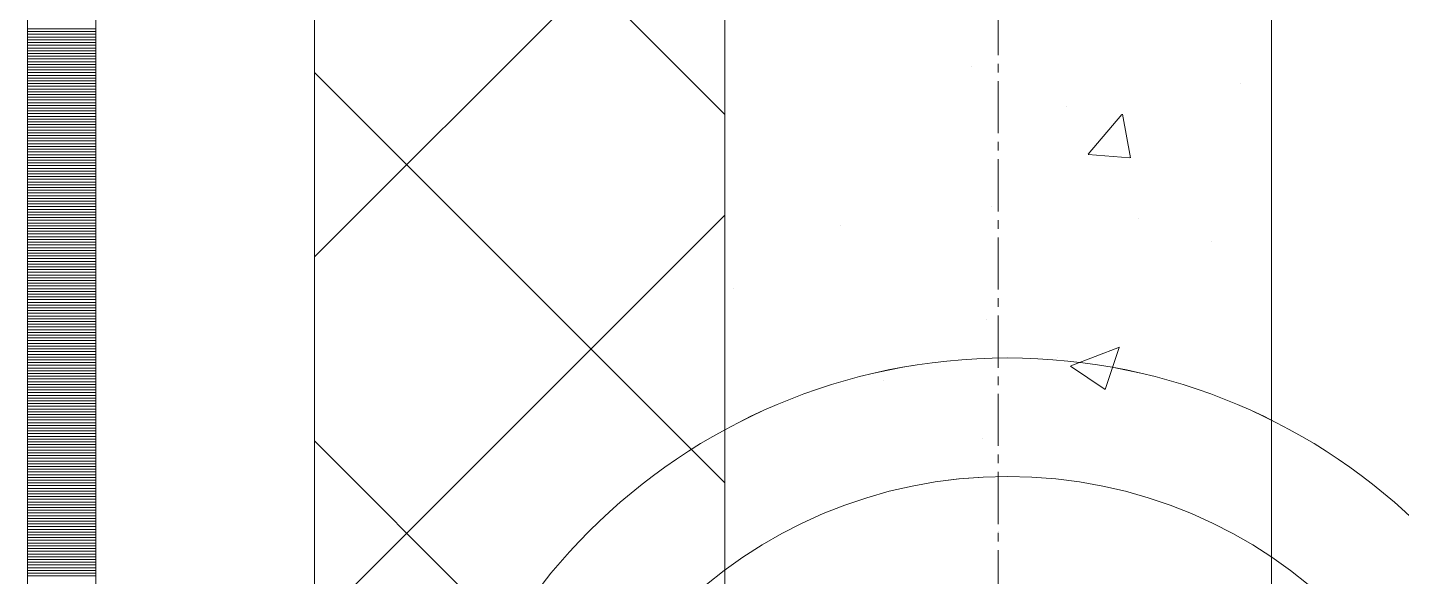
# Model space of a CAD drawing. Header units: millimetres. Extents: x 470010 to 1231400, y -134005 to 421770.
# Drawn here: x 672519 to 673021, y -7317 to -7116 of the extents above; entities that cross this region are included whole.
import ezdxf
from ezdxf.enums import TextEntityAlignment as Align

# ---------------------------------------------------------------- set-up
doc = ezdxf.new("R2010")
doc.units = ezdxf.units.MM
doc.linetypes.add('CENTER2', pattern=[28.575, 19.05, -3.175, 3.175, -3.175])
doc.linetypes.add('DASHED', pattern=[19.05, 12.7, -6.35])
doc.layers.get('Defpoints').update_dxf_attribs({"color": 140})
doc.layers.add('АР_Делит', color=120, linetype='Continuous', lineweight=0, plot=False)
for name, color, linetype, lineweight in [('АР_Стены ПЕНОблок', 52, 'Continuous', 20), ('АР_Тонкая', 254, 'Continuous', 5), ('АР_Утеплитель', 31, 'Continuous', 0), ('АР_Штриховка', 8, 'Continuous', 0)]:
    doc.layers.add(name, color=color, linetype=linetype, lineweight=lineweight)
doc.layers.add('РД_Оси_100', color=7, linetype='Continuous', lineweight=0, true_color=0x525252)
doc.styles.add('style1', font='ARIALN.TTF')

# ---------------------------------------------------------------- blocks, each defined once
blk = doc.blocks.new('СОШ_2200_АР_ОСИ_М100_28.05.24')
at = {"layer": 'АР_Делит', "color": 251, "linetype": 'DASHED', "true_color": 0x636466}
blk.add_lwpolyline([(-355, 13145), (-355, 100855), (37145, 100855), (37145, 129155), (72745, 129155), (72745, 135155), (114955, 135155), (114955, -355)], dxfattribs=at)
at = {"layer": 'РД_Оси_100', "color": 251, "linetype": 'CENTER2', "true_color": 0x636466}
blk.add_line((0, -6155), (0, 139938.679), dxfattribs=at)
blk = doc.blocks.new('A$C9108343f')
at = {"layer": 'АР_Делит', "color": 18, "true_color": 0x000000}
for radius in [216.34, 173.04]:
    blk.add_circle((7158.34, 92913.08), radius, dxfattribs=at)
at = {"layer": 'АР_Стены ПЕНОблок', "color": 18, "linetype": 'Continuous', "lineweight": 20, "true_color": 0x000000}
for p, q in [((7054.96, 97555), (7054.96, 21355)), ((7254.96, 21355), (7254.96, 97555))]:
    blk.add_line(p, q, dxfattribs=at)
at = {"layer": 'АР_Тонкая', "color": 18, "linetype": 'Continuous', "lineweight": 5, "true_color": 0x000000}
for p, q in [((6799.96, 97555), (6799.96, 21355)), ((6824.96, 97555), (6824.96, 21355)), ((6824.96, 21355), (6824.96, 97555)), ((6904.96, 21355), (6904.96, 97555))]:
    blk.add_line(p, q, dxfattribs=at)
at = {"layer": 'АР_Утеплитель', "color": 18, "linetype": 'Continuous', "lineweight": 0, "true_color": 0x000000}
for p, q in [((6904.96, 97555), (6904.96, 21355)), ((7054.96, 21355), (7054.96, 97555))]:
    blk.add_line(p, q, dxfattribs=at)
at = {"layer": 'АР_Штриховка', "color": 18, "linetype": 'Continuous', "lineweight": 0, "true_color": 0x000000}
for p, q in [((7054.96, 93218.48), (6904.96, 93368.48)), ((6904.96, 93166.34), (7054.96, 93316.34)), ((6799.96, 93249.75), (6824.96, 93249.75)), ((6799.96, 93248.75), (6824.96, 93248.75)), ((6799.96, 93247.75), (6824.96, 93247.75)), ((6799.96, 93246.75), (6824.96, 93246.75)), ((6799.96, 93245.75), (6824.96, 93245.75)), ((6799.96, 93244.75), (6824.96, 93244.75)), ((6799.96, 93243.75), (6824.96, 93243.75)), ((6799.96, 93242.75), (6824.96, 93242.75)), ((6799.96, 93241.75), (6824.96, 93241.75)), ((6799.96, 93240.75), (6824.96, 93240.75)), ((6799.96, 93239.75), (6824.96, 93239.75)), ((6799.96, 93238.75), (6824.96, 93238.75)), ((6799.96, 93237.75), (6824.96, 93237.75)), ((6799.96, 93236.75), (6824.96, 93236.75)), ((6799.96, 93235.75), (6824.96, 93235.75)), ((6799.96, 93234.75), (6824.96, 93234.75)), ((6799.96, 93233.75), (6824.96, 93233.75)), ((6799.96, 93232.75), (6824.96, 93232.75)), ((6799.96, 93231.75), (6824.96, 93231.75)), ((7054.96, 93083.77), (6904.96, 93233.77)), ((7145.35, 93236.15), (7145.35, 93236.15)), ((6799.96, 93230.75), (6824.96, 93230.75)), ((6799.96, 93229.75), (6824.96, 93229.75)), ((6799.96, 93228.75), (6824.96, 93228.75)), ((6799.96, 93227.75), (6824.96, 93227.75)), ((6799.96, 93226.75), (6824.96, 93226.75)), ((7243.52, 93229.73), (7243.52, 93229.73)), ((6799.96, 93225.75), (6824.96, 93225.75)), ((6799.96, 93224.75), (6824.96, 93224.75)), ((6799.96, 93223.75), (6824.96, 93223.75)), ((6799.96, 93222.75), (6824.96, 93222.75)), ((6799.96, 93221.75), (6824.96, 93221.75)), ((6799.96, 93220.75), (6824.96, 93220.75)), ((6799.96, 93219.75), (6824.96, 93219.75)), ((6799.96, 93218.75), (6824.96, 93218.75)), ((6799.96, 93217.75), (6824.96, 93217.75)), ((6799.96, 93216.75), (6824.96, 93216.75)), ((7179.94, 93221.36), (7179.94, 93221.36)), ((7187.91, 93203.88), (7200.15, 93218.47)), ((7203.39, 93202.6), (7200.45, 93218.52)), ((6799.96, 93215.75), (6824.96, 93215.75)), ((6799.96, 93214.75), (6824.96, 93214.75)), ((6799.96, 93213.75), (6824.96, 93213.75)), ((6799.96, 93212.75), (6824.96, 93212.75)), ((6799.96, 93211.75), (6824.96, 93211.75)), ((6799.96, 93210.75), (6824.96, 93210.75)), ((6799.96, 93209.75), (6824.96, 93209.75)), ((6799.96, 93208.75), (6824.96, 93208.75)), ((6799.96, 93207.75), (6824.96, 93207.75)), ((6799.96, 93206.75), (6824.96, 93206.75)), ((6799.96, 93205.75), (6824.96, 93205.75)), ((6799.96, 93204.75), (6824.96, 93204.75)), ((6799.96, 93203.75), (6824.96, 93203.75)), ((6799.96, 93202.75), (6824.96, 93202.75)), ((6799.96, 93201.75), (6824.96, 93201.75)), ((7187.91, 93203.87), (7203.09, 93202.55)), ((6799.96, 93200.75), (6824.96, 93200.75)), ((6799.96, 93199.75), (6824.96, 93199.75)), ((6799.96, 93198.75), (6824.96, 93198.75)), ((6799.96, 93197.75), (6824.96, 93197.75)), ((6799.96, 93196.75), (6824.96, 93196.75)), ((6799.96, 93195.75), (6824.96, 93195.75)), ((6799.96, 93194.75), (6824.96, 93194.75)), ((6799.96, 93193.75), (6824.96, 93193.75)), ((6799.96, 93192.75), (6824.96, 93192.75)), ((6799.96, 93191.75), (6824.96, 93191.75)), ((6799.96, 93190.75), (6824.96, 93190.75)), ((6799.96, 93189.75), (6824.96, 93189.75)), ((6799.96, 93188.75), (6824.96, 93188.75)), ((6799.96, 93187.75), (6824.96, 93187.75)), ((6799.96, 93186.75), (6824.96, 93186.75)), ((6799.96, 93185.75), (6824.96, 93185.75)), ((6799.96, 93184.75), (6824.96, 93184.75)), ((6799.96, 93183.75), (6824.96, 93183.75)), ((6799.96, 93182.75), (6824.96, 93182.75)), ((6799.96, 93181.75), (6824.96, 93181.75)), ((6904.96, 93031.64), (7054.96, 93181.64)), ((7152.48, 93184.7), (7152.48, 93184.7)), ((6799.96, 93180.75), (6824.96, 93180.75)), ((6799.96, 93179.75), (6824.96, 93179.75)), ((6799.96, 93178.75), (6824.96, 93178.75)), ((6799.96, 93177.75), (6824.96, 93177.75)), ((6799.96, 93176.75), (6824.96, 93176.75)), ((7097.24, 93177.7), (7097.24, 93177.7)), ((7206.21, 93180.38), (7206.21, 93180.38)), ((6799.96, 93175.75), (6824.96, 93175.75)), ((6799.96, 93174.75), (6824.96, 93174.75)), ((6799.96, 93173.75), (6824.96, 93173.75)), ((6799.96, 93172.75), (6824.96, 93172.75)), ((6799.96, 93171.75), (6824.96, 93171.75)), ((7232.83, 93171.97), (7232.83, 93171.97)), ((6799.96, 93170.75), (6824.96, 93170.75)), ((6799.96, 93169.75), (6824.96, 93169.75)), ((6799.96, 93168.75), (6824.96, 93168.75)), ((6799.96, 93167.75), (6824.96, 93167.75)), ((6799.96, 93166.75), (6824.96, 93166.75)), ((6799.96, 93165.75), (6824.96, 93165.75)), ((6799.96, 93164.75), (6824.96, 93164.75)), ((6799.96, 93163.75), (6824.96, 93163.75)), ((6799.96, 93162.75), (6824.96, 93162.75)), ((6799.96, 93161.75), (6824.96, 93161.75)), ((6799.96, 93160.75), (6824.96, 93160.75)), ((6799.96, 93159.75), (6824.96, 93159.75)), ((6799.96, 93158.75), (6824.96, 93158.75)), ((6799.96, 93157.75), (6824.96, 93157.75)), ((6799.96, 93156.75), (6824.96, 93156.75)), ((6799.96, 93155.75), (6824.96, 93155.75)), ((6799.96, 93154.75), (6824.96, 93154.75)), ((6799.96, 93153.75), (6824.96, 93153.75)), ((6799.96, 93152.75), (6824.96, 93152.75)), ((6799.96, 93151.75), (6824.96, 93151.75)), ((7058.08, 93154.95), (7058.08, 93154.95)), ((6799.96, 93150.75), (6824.96, 93150.75)), ((6799.96, 93149.75), (6824.96, 93149.75)), ((6799.96, 93148.75), (6824.96, 93148.75)), ((6799.96, 93147.75), (6824.96, 93147.75)), ((6799.96, 93146.75), (6824.96, 93146.75)), ((6799.96, 93145.75), (6824.96, 93145.75)), ((6799.96, 93144.75), (6824.96, 93144.75)), ((6799.96, 93143.75), (6824.96, 93143.75)), ((6799.96, 93142.75), (6824.96, 93142.75)), ((6799.96, 93141.75), (6824.96, 93141.75)), ((7150.8, 93143.58), (7150.8, 93143.58)), ((6799.96, 93140.75), (6824.96, 93140.75)), ((6799.96, 93139.75), (6824.96, 93139.75)), ((6799.96, 93138.75), (6824.96, 93138.75)), ((6799.96, 93137.75), (6824.96, 93137.75)), ((6799.96, 93136.75), (6824.96, 93136.75)), ((6799.96, 93135.75), (6824.96, 93135.75)), ((6799.96, 93134.75), (6824.96, 93134.75)), ((6799.96, 93133.75), (6824.96, 93133.75)), ((6799.96, 93132.75), (6824.96, 93132.75)), ((6799.96, 93131.75), (6824.96, 93131.75)), ((7181.54, 93126.56), (7199.32, 93133.39)), ((7194.11, 93117.87), (7199.26, 93133.22)), ((6799.96, 93130.75), (6824.96, 93130.75)), ((6799.96, 93129.75), (6824.96, 93129.75)), ((6799.96, 93128.75), (6824.96, 93128.75)), ((6799.96, 93127.75), (6824.96, 93127.75)), ((6799.96, 93126.75), (6824.96, 93126.75)), ((7176.7, 93129.55), (7176.7, 93129.55)), ((7181.46, 93126.4), (7194.1, 93117.87)), ((6799.96, 93125.75), (6824.96, 93125.75)), ((6799.96, 93124.75), (6824.96, 93124.75)), ((6799.96, 93123.75), (6824.96, 93123.75)), ((6799.96, 93122.75), (6824.96, 93122.75)), ((6799.96, 93121.75), (6824.96, 93121.75)), ((7113.12, 93121.18), (7113.12, 93121.18)), ((6799.96, 93120.75), (6824.96, 93120.75)), ((6799.96, 93119.75), (6824.96, 93119.75)), ((6799.96, 93118.75), (6824.96, 93118.75)), ((6799.96, 93117.75), (6824.96, 93117.75)), ((6799.96, 93116.75), (6824.96, 93116.75)), ((6799.96, 93115.75), (6824.96, 93115.75)), ((6799.96, 93114.75), (6824.96, 93114.75)), ((6799.96, 93113.75), (6824.96, 93113.75)), ((6799.96, 93112.75), (6824.96, 93112.75)), ((6799.96, 93111.75), (6824.96, 93111.75)), ((6799.96, 93110.75), (6824.96, 93110.75)), ((6799.96, 93109.75), (6824.96, 93109.75)), ((6799.96, 93108.75), (6824.96, 93108.75)), ((6799.96, 93107.75), (6824.96, 93107.75)), ((6799.96, 93106.75), (6824.96, 93106.75)), ((6799.96, 93105.75), (6824.96, 93105.75)), ((6799.96, 93104.75), (6824.96, 93104.75)), ((6799.96, 93103.75), (6824.96, 93103.75)), ((6799.96, 93102.75), (6824.96, 93102.75)), ((6799.96, 93101.75), (6824.96, 93101.75)), ((6799.96, 93100.75), (6824.96, 93100.75)), ((6799.96, 93099.75), (6824.96, 93099.75)), ((6799.96, 93098.75), (6824.96, 93098.75)), ((6799.96, 93097.75), (6824.96, 93097.75)), ((6799.96, 93096.75), (6824.96, 93096.75)), ((7054.96, 92949.07), (6904.96, 93099.07)), ((7149.39, 93100.14), (7149.39, 93100.14)), ((6799.96, 93095.75), (6824.96, 93095.75)), ((6799.96, 93094.75), (6824.96, 93094.75)), ((6799.96, 93093.75), (6824.96, 93093.75)), ((6799.96, 93092.75), (6824.96, 93092.75)), ((6799.96, 93091.75), (6824.96, 93091.75)), ((6799.96, 93090.75), (6824.96, 93090.75)), ((6799.96, 93089.75), (6824.96, 93089.75)), ((6799.96, 93088.75), (6824.96, 93088.75)), ((6799.96, 93087.75), (6824.96, 93087.75)), ((6799.96, 93086.75), (6824.96, 93086.75)), ((6799.96, 93085.75), (6824.96, 93085.75)), ((6799.96, 93084.75), (6824.96, 93084.75)), ((6799.96, 93083.75), (6824.96, 93083.75)), ((6799.96, 93082.75), (6824.96, 93082.75)), ((6799.96, 93081.75), (6824.96, 93081.75)), ((6799.96, 93080.75), (6824.96, 93080.75)), ((6799.96, 93079.75), (6824.96, 93079.75)), ((6799.96, 93078.75), (6824.96, 93078.75)), ((6799.96, 93077.75), (6824.96, 93077.75)), ((6799.96, 93076.75), (6824.96, 93076.75)), ((6799.96, 93075.75), (6824.96, 93075.75)), ((6799.96, 93074.75), (6824.96, 93074.75)), ((6799.96, 93073.75), (6824.96, 93073.75)), ((6799.96, 93072.75), (6824.96, 93072.75)), ((6799.96, 93071.75), (6824.96, 93071.75)), ((6799.96, 93070.75), (6824.96, 93070.75)), ((6799.96, 93069.75), (6824.96, 93069.75)), ((6799.96, 93068.75), (6824.96, 93068.75)), ((6799.96, 93067.75), (6824.96, 93067.75)), ((6799.96, 93066.75), (6824.96, 93066.75)), ((7155.09, 93066.06), (7155.09, 93066.06)), ((6799.96, 93065.75), (6824.96, 93065.75)), ((6799.96, 93064.75), (6824.96, 93064.75)), ((6799.96, 93063.75), (6824.96, 93063.75)), ((6799.96, 93062.75), (6824.96, 93062.75)), ((6799.96, 93061.75), (6824.96, 93061.75)), ((6799.96, 93060.75), (6824.96, 93060.75)), ((6799.96, 93059.75), (6824.96, 93059.75)), ((6799.96, 93058.75), (6824.96, 93058.75)), ((6799.96, 93057.75), (6824.96, 93057.75)), ((6799.96, 93056.75), (6824.96, 93056.75)), ((6799.96, 93055.75), (6824.96, 93055.75)), ((6799.96, 93054.75), (6824.96, 93054.75)), ((6799.96, 93053.75), (6824.96, 93053.75)), ((6799.96, 93052.75), (6824.96, 93052.75)), ((6799.96, 93051.75), (6824.96, 93051.75)), ((6799.96, 93050.75), (6824.96, 93050.75)), ((6799.96, 93049.75), (6824.96, 93049.75))]:
    blk.add_line(p, q, dxfattribs=at)
at = {"layer": 'РД_Оси_100'}
blk.add_blockref('СОШ_2200_АР_ОСИ_М100_28.05.24', (7154.96, 6755), dxfattribs=at)
at = {"layer": 'Defpoints', "color": 18, "true_color": 0x000000, "style": 'style1'}
for p in [(143949.34, 316089.12), (143974.98, 281639.5), (143890.4, 273244.71), (143839.99, 264276.81), (143967.75, 254892.38), (12251.96, 104178.14), (12382.58, 96023.14)]:
    blk.add_attdef('АР-ПОМЕЩЕНИЕ:НАИМЕНОВАНИЕ', text='', height=100, dxfattribs=at).set_placement(p, align=Align.MIDDLE)
at = {"layer": 'Defpoints', "color": 18, "true_color": 0x000000, "style": 'style1', "flags": 8}
for p in [(143951.3, 279099.09), (143848.34, 269251.11), (143875.33, 260094.25), (144049.74, 250824.7), (163419.28, 238153.36), (155897.46, 237965.97), (183037.2, 237965.97), (143342.94, 237876.19)]:
    blk.add_attdef('АР-ПОМЕЩЕНИЕ:НАИМЕНОВАНИЕ', text='', height=100, dxfattribs=at).set_placement(p, align=Align.MIDDLE)

msp = doc.modelspace()

# ---------------------------------------------------------------- linework, layer by layer
at = {"layer": 'АР_Делит', "color": 18, "true_color": 0x000000}
for radius in [216.336, 173.036]:
    msp.add_circle((672876.957, -7453.162), radius, dxfattribs=at)
at = {"layer": 'АР_Стены ПЕНОблок', "color": 18, "linetype": 'Continuous', "lineweight": 20, "true_color": 0x000000}
for p, q in [((672773.57, -2811.242), (672773.57, -79011.242)), ((672973.57, -79011.242), (672973.57, -2811.242))]:
    msp.add_line(p, q, dxfattribs=at)
at = {"layer": 'АР_Тонкая', "color": 18, "linetype": 'Continuous', "lineweight": 5, "true_color": 0x000000}
for p, q in [((672518.57, -2811.242), (672518.57, -79011.242)), ((672543.57, -2811.242), (672543.57, -79011.242)), ((672543.57, -79011.242), (672543.57, -2811.242)), ((672623.57, -79011.242), (672623.57, -2811.242))]:
    msp.add_line(p, q, dxfattribs=at)
at = {"layer": 'АР_Утеплитель', "color": 18, "linetype": 'Continuous', "lineweight": 0, "true_color": 0x000000}
for p, q in [((672623.57, -2811.242), (672623.57, -79011.242)), ((672773.57, -79011.242), (672773.57, -2811.242))]:
    msp.add_line(p, q, dxfattribs=at)
at = {"layer": 'АР_Штриховка', "color": 18, "linetype": 'Continuous', "lineweight": 0, "true_color": 0x000000}
for p, q in [((672773.57, -7147.765), (672623.57, -6997.765)), ((672623.57, -7199.902), (672773.57, -7049.902)), ((672518.57, -7116.492), (672543.57, -7116.492)), ((672518.57, -7117.492), (672543.57, -7117.492)), ((672518.57, -7118.492), (672543.57, -7118.492)), ((672518.57, -7119.492), (672543.57, -7119.492)), ((672518.57, -7120.492), (672543.57, -7120.492)), ((672518.57, -7121.492), (672543.57, -7121.492)), ((672518.57, -7122.492), (672543.57, -7122.492)), ((672518.57, -7123.492), (672543.57, -7123.492)), ((672518.57, -7124.492), (672543.57, -7124.492)), ((672518.57, -7125.492), (672543.57, -7125.492)), ((672518.57, -7126.492), (672543.57, -7126.492)), ((672518.57, -7127.492), (672543.57, -7127.492)), ((672518.57, -7128.492), (672543.57, -7128.492)), ((672518.57, -7129.492), (672543.57, -7129.492)), ((672518.57, -7130.492), (672543.57, -7130.492)), ((672518.57, -7131.492), (672543.57, -7131.492)), ((672518.57, -7132.492), (672543.57, -7132.492)), ((672518.57, -7133.492), (672543.57, -7133.492)), ((672518.57, -7134.492), (672543.57, -7134.492)), ((672518.57, -7135.492), (672543.57, -7135.492)), ((672773.57, -7282.468), (672623.57, -7132.468)), ((672518.57, -7136.492), (672543.57, -7136.492)), ((672518.57, -7137.492), (672543.57, -7137.492)), ((672518.57, -7138.492), (672543.57, -7138.492)), ((672518.57, -7139.492), (672543.57, -7139.492)), ((672518.57, -7140.492), (672543.57, -7140.492)), ((672518.57, -7141.492), (672543.57, -7141.492)), ((672518.57, -7142.492), (672543.57, -7142.492)), ((672518.57, -7143.492), (672543.57, -7143.492)), ((672518.57, -7144.492), (672543.57, -7144.492)), ((672518.57, -7145.492), (672543.57, -7145.492)), ((672518.57, -7146.492), (672543.57, -7146.492)), ((672518.57, -7147.492), (672543.57, -7147.492)), ((672518.57, -7148.492), (672543.57, -7148.492)), ((672518.57, -7149.492), (672543.57, -7149.492)), ((672518.57, -7150.492), (672543.57, -7150.492)), ((672906.518, -7162.364), (672918.764, -7147.771)), ((672921.998, -7163.642), (672919.061, -7147.721)), ((672518.57, -7151.492), (672543.57, -7151.492)), ((672518.57, -7152.492), (672543.57, -7152.492)), ((672518.57, -7153.492), (672543.57, -7153.492)), ((672518.57, -7154.492), (672543.57, -7154.492)), ((672518.57, -7155.492), (672543.57, -7155.492)), ((672518.57, -7156.492), (672543.57, -7156.492)), ((672518.57, -7157.492), (672543.57, -7157.492)), ((672518.57, -7158.492), (672543.57, -7158.492)), ((672518.57, -7159.492), (672543.57, -7159.492)), ((672518.57, -7160.492), (672543.57, -7160.492)), ((672518.57, -7161.492), (672543.57, -7161.492)), ((672518.57, -7162.492), (672543.57, -7162.492)), ((672518.57, -7163.492), (672543.57, -7163.492)), ((672518.57, -7164.492), (672543.57, -7164.492)), ((672518.57, -7165.492), (672543.57, -7165.492)), ((672906.518, -7162.369), (672921.7, -7163.697)), ((672518.57, -7166.492), (672543.57, -7166.492)), ((672518.57, -7167.492), (672543.57, -7167.492)), ((672518.57, -7168.492), (672543.57, -7168.492)), ((672518.57, -7169.492), (672543.57, -7169.492)), ((672518.57, -7170.492), (672543.57, -7170.492)), ((672518.57, -7171.492), (672543.57, -7171.492)), ((672518.57, -7172.492), (672543.57, -7172.492)), ((672518.57, -7173.492), (672543.57, -7173.492)), ((672518.57, -7174.492), (672543.57, -7174.492)), ((672518.57, -7175.492), (672543.57, -7175.492)), ((672518.57, -7176.492), (672543.57, -7176.492)), ((672518.57, -7177.492), (672543.57, -7177.492)), ((672518.57, -7178.492), (672543.57, -7178.492)), ((672518.57, -7179.492), (672543.57, -7179.492)), ((672518.57, -7180.492), (672543.57, -7180.492)), ((672518.57, -7181.492), (672543.57, -7181.492)), ((672518.57, -7182.492), (672543.57, -7182.492)), ((672518.57, -7183.492), (672543.57, -7183.492)), ((672518.57, -7184.492), (672543.57, -7184.492)), ((672518.57, -7185.492), (672543.57, -7185.492)), ((672623.57, -7334.605), (672773.57, -7184.605)), ((672518.57, -7186.492), (672543.57, -7186.492)), ((672518.57, -7187.492), (672543.57, -7187.492)), ((672518.57, -7188.492), (672543.57, -7188.492)), ((672518.57, -7189.492), (672543.57, -7189.492)), ((672518.57, -7190.492), (672543.57, -7190.492)), ((672518.57, -7191.492), (672543.57, -7191.492)), ((672518.57, -7192.492), (672543.57, -7192.492)), ((672518.57, -7193.492), (672543.57, -7193.492)), ((672518.57, -7194.492), (672543.57, -7194.492)), ((672518.57, -7195.492), (672543.57, -7195.492)), ((672518.57, -7196.492), (672543.57, -7196.492)), ((672518.57, -7197.492), (672543.57, -7197.492)), ((672518.57, -7198.492), (672543.57, -7198.492)), ((672518.57, -7199.492), (672543.57, -7199.492)), ((672518.57, -7200.492), (672543.57, -7200.492)), ((672518.57, -7201.492), (672543.57, -7201.492)), ((672518.57, -7202.492), (672543.57, -7202.492)), ((672518.57, -7203.492), (672543.57, -7203.492)), ((672518.57, -7204.492), (672543.57, -7204.492)), ((672518.57, -7205.492), (672543.57, -7205.492)), ((672518.57, -7206.492), (672543.57, -7206.492)), ((672518.57, -7207.492), (672543.57, -7207.492)), ((672518.57, -7208.492), (672543.57, -7208.492)), ((672518.57, -7209.492), (672543.57, -7209.492)), ((672518.57, -7210.492), (672543.57, -7210.492)), ((672518.57, -7211.492), (672543.57, -7211.492)), ((672518.57, -7212.492), (672543.57, -7212.492)), ((672518.57, -7213.492), (672543.57, -7213.492)), ((672518.57, -7214.492), (672543.57, -7214.492)), ((672518.57, -7215.492), (672543.57, -7215.492)), ((672518.57, -7216.492), (672543.57, -7216.492)), ((672518.57, -7217.492), (672543.57, -7217.492)), ((672518.57, -7218.492), (672543.57, -7218.492)), ((672518.57, -7219.492), (672543.57, -7219.492)), ((672518.57, -7220.492), (672543.57, -7220.492)), ((672518.57, -7221.492), (672543.57, -7221.492)), ((672518.57, -7222.492), (672543.57, -7222.492)), ((672518.57, -7223.492), (672543.57, -7223.492)), ((672518.57, -7224.492), (672543.57, -7224.492)), ((672518.57, -7225.492), (672543.57, -7225.492)), ((672518.57, -7226.492), (672543.57, -7226.492)), ((672518.57, -7227.492), (672543.57, -7227.492)), ((672518.57, -7228.492), (672543.57, -7228.492)), ((672518.57, -7229.492), (672543.57, -7229.492)), ((672518.57, -7230.492), (672543.57, -7230.492)), ((672518.57, -7231.492), (672543.57, -7231.492)), ((672518.57, -7232.492), (672543.57, -7232.492)), ((672518.57, -7233.492), (672543.57, -7233.492)), ((672518.57, -7234.492), (672543.57, -7234.492)), ((672518.57, -7235.492), (672543.57, -7235.492)), ((672518.57, -7236.492), (672543.57, -7236.492)), ((672900.149, -7239.681), (672917.934, -7232.854)), ((672912.725, -7248.373), (672917.876, -7233.024)), ((672518.57, -7237.492), (672543.57, -7237.492)), ((672518.57, -7238.492), (672543.57, -7238.492)), ((672518.57, -7239.492), (672543.57, -7239.492)), ((672518.57, -7240.492), (672543.57, -7240.492)), ((672518.57, -7241.492), (672543.57, -7241.492)), ((672900.074, -7239.846), (672912.709, -7248.368)), ((672518.57, -7242.492), (672543.57, -7242.492)), ((672518.57, -7243.492), (672543.57, -7243.492)), ((672518.57, -7244.492), (672543.57, -7244.492)), ((672518.57, -7245.492), (672543.57, -7245.492)), ((672518.57, -7246.492), (672543.57, -7246.492)), ((672518.57, -7247.492), (672543.57, -7247.492)), ((672518.57, -7248.492), (672543.57, -7248.492)), ((672518.57, -7249.492), (672543.57, -7249.492)), ((672518.57, -7250.492), (672543.57, -7250.492)), ((672518.57, -7251.492), (672543.57, -7251.492)), ((672518.57, -7252.492), (672543.57, -7252.492)), ((672518.57, -7253.492), (672543.57, -7253.492)), ((672518.57, -7254.492), (672543.57, -7254.492)), ((672518.57, -7255.492), (672543.57, -7255.492)), ((672518.57, -7256.492), (672543.57, -7256.492)), ((672518.57, -7257.492), (672543.57, -7257.492)), ((672518.57, -7258.492), (672543.57, -7258.492)), ((672518.57, -7259.492), (672543.57, -7259.492)), ((672518.57, -7260.492), (672543.57, -7260.492)), ((672518.57, -7261.492), (672543.57, -7261.492)), ((672518.57, -7262.492), (672543.57, -7262.492)), ((672518.57, -7263.492), (672543.57, -7263.492)), ((672518.57, -7264.492), (672543.57, -7264.492)), ((672518.57, -7265.492), (672543.57, -7265.492)), ((672518.57, -7266.492), (672543.57, -7266.492)), ((672518.57, -7267.492), (672543.57, -7267.492)), ((672518.57, -7268.492), (672543.57, -7268.492)), ((672518.57, -7269.492), (672543.57, -7269.492)), ((672518.57, -7270.492), (672543.57, -7270.492)), ((672518.57, -7271.492), (672543.57, -7271.492)), ((672773.57, -7417.172), (672623.57, -7267.172)), ((672518.57, -7272.492), (672543.57, -7272.492)), ((672518.57, -7273.492), (672543.57, -7273.492)), ((672518.57, -7274.492), (672543.57, -7274.492)), ((672518.57, -7275.492), (672543.57, -7275.492)), ((672518.57, -7276.492), (672543.57, -7276.492)), ((672518.57, -7277.492), (672543.57, -7277.492)), ((672518.57, -7278.492), (672543.57, -7278.492)), ((672518.57, -7279.492), (672543.57, -7279.492)), ((672518.57, -7280.492), (672543.57, -7280.492)), ((672518.57, -7281.492), (672543.57, -7281.492)), ((672518.57, -7282.492), (672543.57, -7282.492)), ((672518.57, -7283.492), (672543.57, -7283.492)), ((672518.57, -7284.492), (672543.57, -7284.492)), ((672518.57, -7285.492), (672543.57, -7285.492)), ((672518.57, -7286.492), (672543.57, -7286.492)), ((672518.57, -7287.492), (672543.57, -7287.492)), ((672518.57, -7288.492), (672543.57, -7288.492)), ((672518.57, -7289.492), (672543.57, -7289.492)), ((672518.57, -7290.492), (672543.57, -7290.492)), ((672518.57, -7291.492), (672543.57, -7291.492)), ((672518.57, -7292.492), (672543.57, -7292.492)), ((672518.57, -7293.492), (672543.57, -7293.492)), ((672518.57, -7294.492), (672543.57, -7294.492)), ((672518.57, -7295.492), (672543.57, -7295.492)), ((672518.57, -7296.492), (672543.57, -7296.492)), ((672518.57, -7297.492), (672543.57, -7297.492)), ((672518.57, -7298.492), (672543.57, -7298.492)), ((672518.57, -7299.492), (672543.57, -7299.492)), ((672518.57, -7300.492), (672543.57, -7300.492)), ((672518.57, -7301.492), (672543.57, -7301.492)), ((672518.57, -7302.492), (672543.57, -7302.492)), ((672518.57, -7303.492), (672543.57, -7303.492)), ((672518.57, -7304.492), (672543.57, -7304.492)), ((672518.57, -7305.492), (672543.57, -7305.492)), ((672518.57, -7306.492), (672543.57, -7306.492)), ((672518.57, -7307.492), (672543.57, -7307.492)), ((672518.57, -7308.492), (672543.57, -7308.492)), ((672518.57, -7309.492), (672543.57, -7309.492)), ((672518.57, -7310.492), (672543.57, -7310.492)), ((672518.57, -7311.492), (672543.57, -7311.492)), ((672518.57, -7312.492), (672543.57, -7312.492)), ((672518.57, -7313.492), (672543.57, -7313.492)), ((672518.57, -7314.492), (672543.57, -7314.492)), ((672518.57, -7315.492), (672543.57, -7315.492)), ((672518.57, -7316.492), (672543.57, -7316.492))]:
    msp.add_line(p, q, dxfattribs=at)

# ---------------------------------------------------------------- block references
msp.add_blockref('A$C9108343f', (665718.612, -100366.242))
at = {"layer": 'РД_Оси_100'}
msp.add_blockref('СОШ_2200_АР_ОСИ_М100_28.05.24', (672873.57, -93611.242), dxfattribs=at)

doc.saveas('drawing.dxf')
